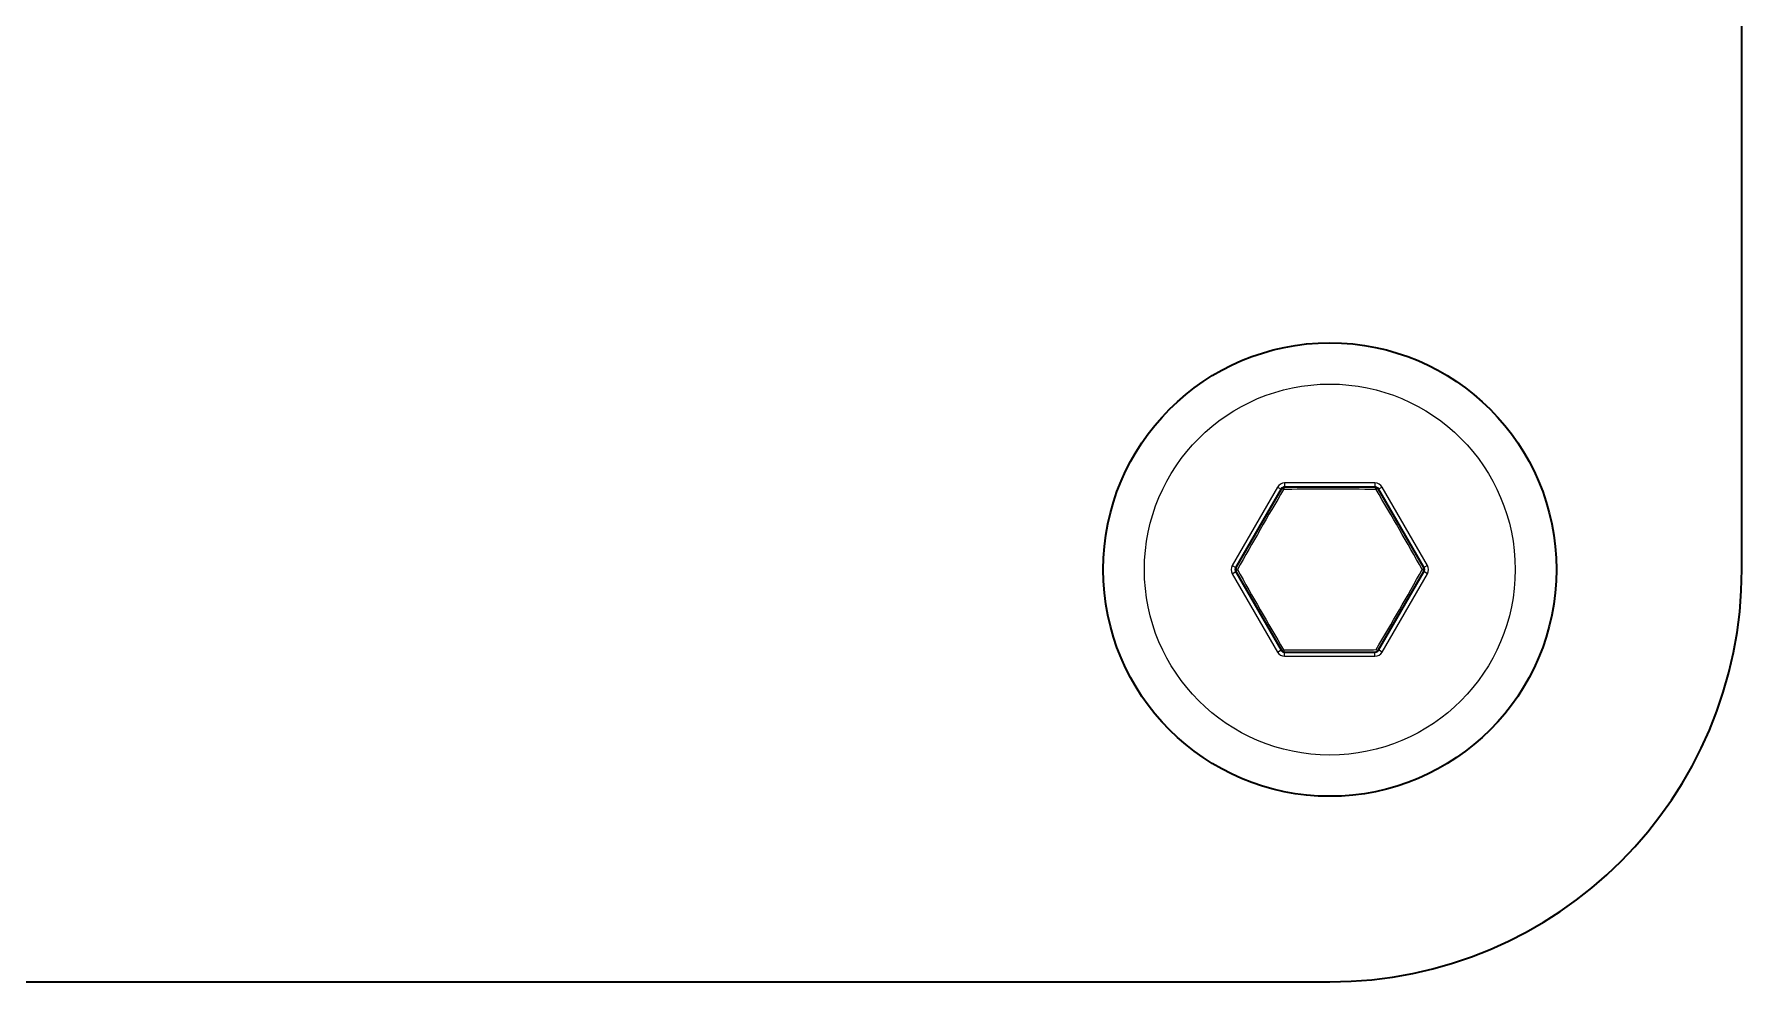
# Model space of a CAD drawing. Extents: x 145 to 857, y 42 to 790.
# Drawn here: x 438.07 to 458.79, y 289.08 to 300.57 of the extents above; entities that cross this region are included whole.
import ezdxf

# ---------------------------------------------------------------- set-up
doc = ezdxf.new("R2010")
doc.units = 0

msp = doc.modelspace()

# ---------------------------------------------------------------- linework, layer by layer
at = {"color": 7, "lineweight": 35}
for p, q in [((458.792, 294.079), (458.792, 359.839)), ((397.412, 289.079), (453.792, 289.079))]:
    msp.add_line(p, q, dxfattribs=at)
at = {"color": 7, "lineweight": 13, "ltscale": 0.027424}
for p, q in [((454.34, 295.129), (453.243, 295.129)), ((452.608, 294.029), (453.157, 293.079)), ((454.427, 293.079), (454.976, 294.029)), ((453.243, 293.029), (454.34, 293.029))]:
    msp.add_line(p, q, dxfattribs=at)
at = {"color": 7, "lineweight": 13, "ltscale": 0.00125}
for p, q in [((453.243, 295.129), (453.243, 295.079)), ((454.34, 295.129), (454.34, 295.079)), ((453.157, 295.079), (453.2, 295.054)), ((454.427, 295.079), (454.384, 295.054)), ((452.608, 294.129), (452.652, 294.104)), ((454.976, 294.129), (454.932, 294.104)), ((452.608, 294.029), (452.652, 294.054)), ((454.976, 294.029), (454.932, 294.054)), ((453.157, 293.079), (453.2, 293.104)), ((453.243, 293.029), (453.243, 293.079)), ((454.34, 293.029), (454.34, 293.079)), ((454.427, 293.079), (454.384, 293.104))]:
    msp.add_line(p, q, dxfattribs=at)
at = {"color": 7, "lineweight": 13, "ltscale": 0.027425}
for p, q in [((453.157, 295.079), (452.608, 294.129)), ((454.976, 294.129), (454.427, 295.079))]:
    msp.add_line(p, q, dxfattribs=at)
at = {"color": 7, "lineweight": 35, "ltscale": 0.027424}
for p, q in [((453.2, 295.054), (452.652, 294.104)), ((454.34, 295.079), (453.243, 295.079)), ((454.932, 294.104), (454.384, 295.054)), ((452.652, 294.054), (453.2, 293.104)), ((454.384, 293.104), (454.932, 294.054)), ((453.243, 293.079), (454.34, 293.079))]:
    msp.add_line(p, q, dxfattribs=at)
at = {"color": 7, "lineweight": 13, "ltscale": 0.000750764}
msp.add_line((453.261, 295.051), (453.231, 295.051), dxfattribs=at)
at = {"color": 7, "lineweight": 13, "ltscale": 0.000750771}
msp.add_line((454.323, 293.107), (454.353, 293.108), dxfattribs=at)
at = {"color": 7, "lineweight": 35}
msp.add_circle((453.792, 294.079), 2.75, dxfattribs=at)
at = {"color": 7, "lineweight": 13}
msp.add_circle((453.792, 294.079), 2.25, dxfattribs=at)
for centre, radius, start, end in [((453.243, 295.029), 0.1, 90, 150), ((454.34, 295.029), 0.1, 30, 90), ((493.481, 271.165), 46.804, 149.3132, 150.6867), ((453.211, 295.023), 0.0333, 53.2811, 108.5588), ((453.793, 248.674), 46.38, 89.3084, 90.6574), ((454.319, 295.055), 0.0333, 353.2811, 48.5588), ((414.103, 271.165), 46.804, 29.3132, 30.6868), ((452.695, 294.079), 0.1, 150, 210), ((452.684, 294.048), 0.0333, 113.2811, 168.5588), ((493.48, 316.993), 46.803, 209.3132, 210.6868), ((413.784, 317.178), 47.172, 329.3186, 330.6814), ((454.9, 294.111), 0.0333, 293.2811, 348.5588), ((454.889, 294.079), 0.1, 330, 30), ((453.243, 293.129), 0.1, 210, 270), ((453.211, 293.135), 0.0333, 251.4413, 306.7189), ((453.791, 339.992), 46.888, 269.3161, 270.6505), ((453.265, 293.104), 0.0333, 173.2811, 228.5588), ((454.34, 293.129), 0.1, 270, 330), ((454.373, 293.135), 0.0333, 233.2811, 288.5588)]:
    msp.add_arc(centre, radius, start, end, dxfattribs=at)
at = {"color": 7, "lineweight": 35}
for centre, radius, start, end in [((453.243, 295.029), 0.05, 90, 150), ((454.34, 295.029), 0.05, 30, 90), ((452.695, 294.079), 0.05, 150, 210), ((453.792, 294.079), 5, 270, 360), ((454.889, 294.079), 0.05, 330, 30), ((453.243, 293.129), 0.05, 210, 270), ((454.34, 293.129), 0.05, 270, 330)]:
    msp.add_arc(centre, radius, start, end, dxfattribs=at)
at = {"color": 7, "lineweight": 13}
for centre, major_axis, start_param, end_param in [((453.243, 295.029), (0, 0.05), 6.283185, 7.406149), ((454.34, 295.029), (0.0433, 0.025), 6.283185, 7.406149), ((452.695, 294.079), (-0.0433, 0.025), 0, 1.122964), ((454.889, 294.079), (0.0433, -0.025), 6.283185, 7.406149)]:
    msp.add_ellipse(centre, major_axis=major_axis, ratio=0.27735, start_param=start_param, end_param=end_param, dxfattribs=at)

doc.saveas('drawing.dxf')
